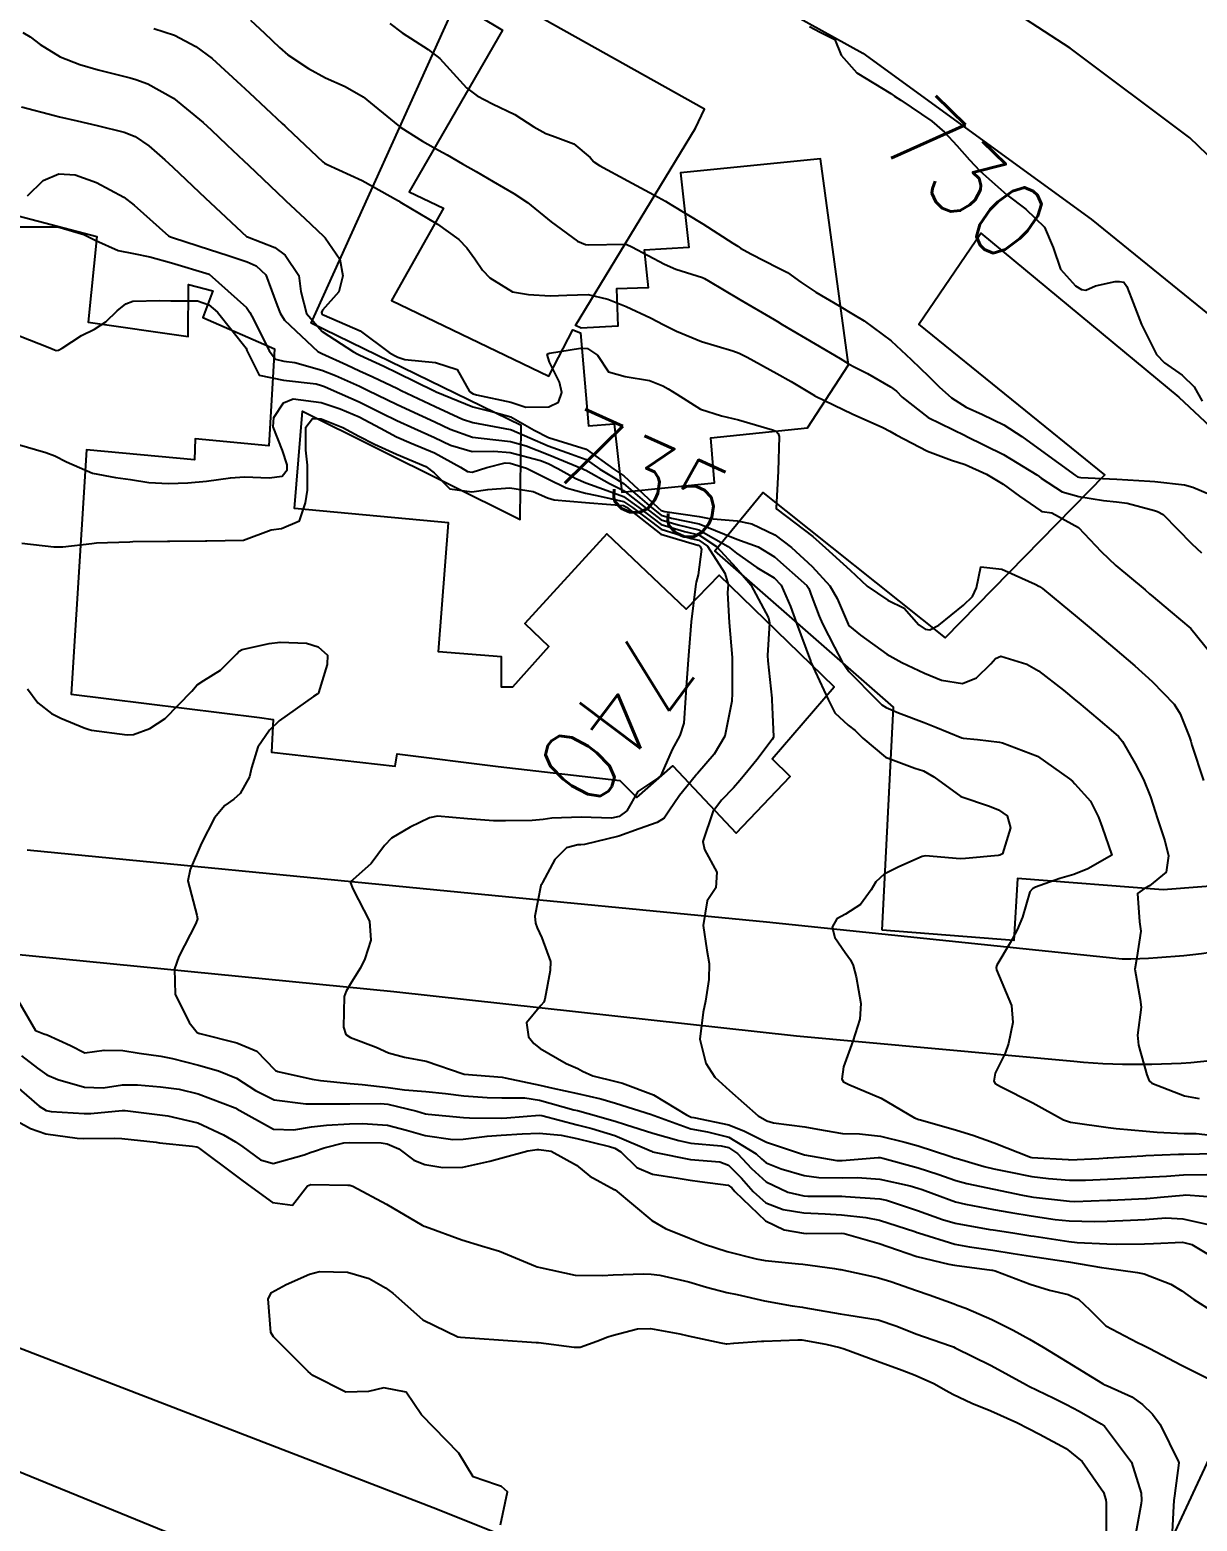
# Model space of a CAD drawing. Header units: metres. Extents: x 318500 to 325275, y 7408834 to 7428799.
# Drawn here: x 320330.3 to 320391.8, y 7413129 to 7413207.7 of the extents above; entities that cross this region are included whole.
import ezdxf
from ezdxf.enums import TextEntityAlignment as Align

# ---------------------------------------------------------------- set-up
doc = ezdxf.new("R2010")
doc.units = ezdxf.units.M
doc.header["$MEASUREMENT"] = 0
for name, color, linetype in [('Cotas', 45, 'Continuous'), ('Curvas de Nivel 1m', 11, 'Continuous'), ('Curvas de Nivel 5m', 15, 'Continuous'), ('Edificações', 30, 'Continuous'), ('Vias Primárias', 230, 'Continuous')]:
    doc.layers.add(name, color=color, linetype=linetype)
doc.styles.add('Style-STANDARD', font='STANDARD.shx')

msp = doc.modelspace()

# ---------------------------------------------------------------- linework, layer by layer
at = {"layer": 'Curvas de Nivel 1m', "flags": 128}
for points, elevation in [([(320329.876, 7413207.522), (320330.269, 7413207.289), (320330.793, 7413206.886), (320331.86, 7413206.225), (320332.883, 7413205.832), (320333.851, 7413205.552), (320335.549, 7413205.12), (320335.843, 7413205.04), (320336.474, 7413204.81), (320337.829, 7413204.057), (320339.394, 7413202.774), (320339.806, 7413202.383), (320340.639, 7413201.598), (320341.542, 7413200.744), (320341.787, 7413200.508), (320343.676, 7413198.711), (320343.759, 7413198.634), (320344.745, 7413197.7), (320345.731, 7413196.779), (320345.827, 7413196.689), (320346.602, 7413195.56), (320346.76, 7413194.674), (320346.537, 7413193.838), (320345.683, 7413192.868), (320345.63, 7413192.741), (320345.64, 7413192.69), (320345.679, 7413192.646), (320345.771, 7413192.596), (320347.667, 7413191.771), (320349.207, 7413190.637), (320349.484, 7413190.468), (320349.648, 7413190.388), (320350.016, 7413190.257), (320351.645, 7413190.115), (320352.781, 7413189.732), (320353.435, 7413188.583), (320353.628, 7413188.446), (320353.796, 7413188.409), (320355.622, 7413188.012), (320356.406, 7413187.755), (320357.619, 7413187.773), (320358.122, 7413188.023), (320358.297, 7413188.52), (320358.183, 7413189.07), (320357.646, 7413190.127), (320357.536, 7413190.531), (320357.599, 7413190.582), (320357.651, 7413190.593), (320359.29, 7413190.871), (320359.655, 7413190.841), (320360.177, 7413190.492), (320360.769, 7413189.611), (320361.639, 7413189.368), (320362.929, 7413189.166), (320363.634, 7413188.87), (320363.912, 7413188.725), (320364.373, 7413188.439), (320365.618, 7413187.64), (320366.719, 7413187.297), (320367.61, 7413187.084), (320369.414, 7413186.561), (320369.602, 7413186.478), (320369.711, 7413186.368), (320369.763, 7413186.202), (320369.701, 7413184.368), (320369.601, 7413182.42), (320369.635, 7413182.369), (320371.529, 7413180.921), (320372.212, 7413180.33), (320373.503, 7413179.15), (320374.403, 7413178.301), (320375.483, 7413177.565), (320376.356, 7413177.154), (320377.125, 7413176.265), (320377.467, 7413176.038), (320377.71, 7413176.013), (320378.175, 7413176.249), (320379.481, 7413177.302), (320379.954, 7413177.757), (320380.166, 7413178.223), (320380.394, 7413179.333), (320381.505, 7413179.209), (320383.257, 7413178.42), (320383.492, 7413178.294), (320383.651, 7413178.178), (320384.663, 7413177.343), (320385.475, 7413176.666), (320386.101, 7413176.144), (320387.453, 7413175.002), (320388.514, 7413174.114), (320389.428, 7413173.285), (320390.585, 7413172.082), (320390.91, 7413171.583), (320391.393, 7413170.344), (320391.459, 7413170.137), (320391.483, 7413170.069), (320391.526, 7413169.93), (320392.131, 7413168.058)], 734), ([(320336.797, 7413207.724), (320337.876, 7413207.367), (320339.011, 7413206.779), (320339.861, 7413206.142), (320341.381, 7413204.747), (320341.834, 7413204.325), (320343.558, 7413202.714), (320343.689, 7413202.592), (320343.808, 7413202.479), (320345.706, 7413200.691), (320345.789, 7413200.626), (320345.927, 7413200.549), (320347.776, 7413199.7), (320349.688, 7413198.631), (320349.759, 7413198.589), (320349.85, 7413198.537), (320351.742, 7413197.396), (320352.873, 7413196.593), (320353.3, 7413196.161), (320353.72, 7413195.58), (320354.126, 7413194.986), (320354.509, 7413194.568), (320355.699, 7413193.84), (320356.548, 7413193.691), (320357.696, 7413193.628), (320358.558, 7413193.657), (320359.698, 7413193.691), (320360.732, 7413193.447), (320361.689, 7413193.06), (320362.974, 7413192.457), (320363.675, 7413192.095), (320364.356, 7413191.753), (320365.662, 7413191.218), (320367.322, 7413190.728), (320367.653, 7413190.603), (320368.078, 7413190.386), (320369.642, 7413189.536), (320370.386, 7413189.107), (320371.63, 7413188.37), (320371.647, 7413188.357), (320371.682, 7413188.339), (320373.616, 7413187.393), (320375.228, 7413186.672), (320375.603, 7413186.485), (320375.939, 7413186.285), (320377.588, 7413185.429), (320378.857, 7413184.964), (320379.577, 7413184.721), (320380.687, 7413184.219), (320381.565, 7413183.687), (320382.427, 7413183.065), (320383.551, 7413182.277), (320383.624, 7413182.252), (320384.131, 7413182.171), (320385.539, 7413181.409), (320386.742, 7413180.138), (320387.509, 7413179.398), (320389.056, 7413178.107), (320389.293, 7413177.908), (320389.486, 7413177.743), (320390.376, 7413176.983), (320391.47, 7413176.07), (320393.106, 7413174.053)], 733), ([(320341.884, 7413208.166), (320342.624, 7413207.476), (320343.415, 7413206.717), (320343.864, 7413206.336), (320344.939, 7413205.614), (320345.847, 7413205.123), (320346.872, 7413204.675), (320347.832, 7413204.129), (320349.658, 7413202.632), (320349.739, 7413202.56), (320349.809, 7413202.508), (320350.965, 7413201.782), (320351.797, 7413201.304), (320352.249, 7413201.057), (320353.069, 7413200.591), (320353.784, 7413200.186), (320354.685, 7413199.658), (320355.767, 7413199.028), (320356.494, 7413198.543), (320357.745, 7413197.533), (320359.126, 7413196.509), (320359.555, 7413196.329), (320359.728, 7413196.315), (320361.613, 7413196.355), (320361.729, 7413196.332), (320361.994, 7413196.201), (320363.718, 7413195.29), (320364.313, 7413195.038), (320365.712, 7413194.592), (320365.832, 7413194.539), (320366.042, 7413194.415), (320367.696, 7413193.434), (320369.49, 7413192.372), (320369.678, 7413192.262), (320369.927, 7413192.116), (320371.661, 7413191.097), (320372.98, 7413190.32), (320373.397, 7413190.063), (320373.646, 7413189.919), (320374.414, 7413189.53), (320375.635, 7413188.832), (320375.941, 7413188.593), (320376.255, 7413188.281), (320377.614, 7413187.211), (320379.577, 7413186.254), (320379.6, 7413186.245), (320379.628, 7413186.23), (320381.586, 7413185.247), (320383.342, 7413184.183), (320383.476, 7413184.088), (320383.568, 7413184.014), (320384.685, 7413183.286), (320385.559, 7413183.031), (320386.865, 7413182.829), (320387.556, 7413182.755), (320388.115, 7413182.681), (320389.552, 7413182.302), (320389.707, 7413182.253), (320390.016, 7413182.093), (320391.527, 7413180.551), (320392.025, 7413180.065)], 732), ([(320349.241, 7413207.997), (320349.879, 7413207.489), (320351.259, 7413206.616), (320351.863, 7413206.138), (320353.278, 7413204.588), (320353.834, 7413204.176), (320354.646, 7413203.75), (320355.82, 7413203.193), (320356.834, 7413202.54), (320357.456, 7413202.183), (320357.805, 7413202.057), (320358.93, 7413201.642), (320359.794, 7413200.915), (320359.989, 7413200.694), (320360.289, 7413200.493), (320361.778, 7413199.688), (320363.389, 7413198.83), (320363.763, 7413198.62), (320364.045, 7413198.446), (320365.745, 7413197.429), (320367.325, 7413196.396), (320367.575, 7413196.238), (320367.728, 7413196.147), (320368.271, 7413195.838), (320369.717, 7413195.101), (320370.202, 7413194.849), (320370.91, 7413194.352), (320371.702, 7413193.82), (320372.919, 7413193.094), (320373.685, 7413192.643), (320374.235, 7413192.304), (320375.664, 7413191.243), (320376.73, 7413190.274), (320377.196, 7413189.817), (320377.641, 7413189.386), (320378.206, 7413188.822), (320378.84, 7413188.242), (320379.623, 7413187.747), (320380.475, 7413187.364), (320381.609, 7413186.822), (320382.56, 7413186.196), (320383.589, 7413185.451), (320385.384, 7413184.153), (320385.497, 7413184.079), (320385.569, 7413184.059), (320385.672, 7413184.046), (320387.568, 7413183.957), (320389.31, 7413183.847), (320389.567, 7413183.823), (320391.136, 7413183.647), (320391.565, 7413183.524), (320392.481, 7413183.14)], 731), ([(320330.128, 7413198.894), (320330.95, 7413199.705), (320331.778, 7413200.06), (320332.639, 7413200), (320333.771, 7413199.605), (320335.204, 7413198.828), (320335.754, 7413198.414), (320337.567, 7413196.792), (320337.675, 7413196.737), (320337.729, 7413196.722), (320337.827, 7413196.691), (320339.723, 7413196.074), (320340.717, 7413195.753), (320341.717, 7413195.425), (320342.194, 7413195.212), (320342.69, 7413194.725), (320343.296, 7413193.106), (320343.447, 7413192.713), (320343.675, 7413192.346), (320345.443, 7413190.692), (320345.649, 7413190.582), (320346.96, 7413189.987), (320347.64, 7413189.674), (320348.338, 7413189.35), (320349.631, 7413188.73), (320349.839, 7413188.628), (320351.618, 7413187.787), (320353.073, 7413187.123), (320353.605, 7413186.946), (320355.57, 7413186.581), (320355.6, 7413186.57), (320355.65, 7413186.549), (320357.588, 7413185.712), (320358.815, 7413185.278), (320359.577, 7413184.99), (320360.301, 7413184.489), (320361.09, 7413184.002), (320361.562, 7413183.717), (320363.028, 7413182.455), (320363.544, 7413182.061), (320364.084, 7413181.899), (320365.538, 7413181.589), (320366.875, 7413181.054), (320367.526, 7413180.795), (320368.658, 7413180.379), (320369.512, 7413179.848), (320371.212, 7413178.344), (320371.326, 7413178.18), (320371.484, 7413177.745), (320371.867, 7413176.727), (320372.043, 7413176.331), (320372.673, 7413175.1), (320373.079, 7413174.315), (320373.432, 7413173.809), (320374.933, 7413172.287), (320375.18, 7413172.056), (320375.406, 7413171.902), (320376.056, 7413171.621), (320377.399, 7413171.118), (320378.014, 7413170.868), (320379.391, 7413170.313), (320379.457, 7413170.295), (320380.221, 7413170.218), (320381.388, 7413170.072), (320381.544, 7413170.042), (320383.377, 7413169.335), (320385.066, 7413168.154), (320385.221, 7413168.015), (320385.356, 7413167.891), (320386.181, 7413166.976), (320386.599, 7413166.131), (320386.785, 7413165.588), (320387.31, 7413164.12), (320386.042, 7413163.396), (320385.294, 7413163.103), (320384.566, 7413162.886), (320383.284, 7413162.43), (320383.113, 7413162.352), (320382.972, 7413162.183), (320382.596, 7413160.85), (320382.303, 7413160.189), (320381.94, 7413159.496), (320381.231, 7413158.32), (320381.196, 7413158.201), (320381.228, 7413158.068), (320382.012, 7413156.192), (320382.083, 7413155.295), (320381.855, 7413154.193), (320381.681, 7413153.679), (320381.154, 7413152.619), (320381.075, 7413152.201), (320381.148, 7413152.069), (320381.432, 7413151.911), (320383.133, 7413151.052), (320384.758, 7413150.155), (320385.118, 7413150.044), (320385.244, 7413150.023), (320387.114, 7413149.752), (320387.528, 7413149.702), (320389.112, 7413149.553), (320389.69, 7413149.512), (320391.111, 7413149.44), (320391.741, 7413149.43), (320393.109, 7413149.278)], 736), ([(320329.735, 7413197.266), (320331.346, 7413197.265), (320331.736, 7413197.256), (320333.094, 7413196.856), (320333.727, 7413196.542), (320334.913, 7413196.024), (320335.72, 7413195.854), (320336.586, 7413195.674), (320337.716, 7413195.359), (320339.71, 7413194.77), (320341.684, 7413193.009), (320341.859, 7413192.737), (320342.055, 7413192.353), (320342.875, 7413190.722), (320343.207, 7413190.277), (320343.645, 7413190.185), (320344.232, 7413190.116), (320345.64, 7413189.707), (320346.375, 7413189.417), (320347.632, 7413188.854), (320347.767, 7413188.794), (320348.053, 7413188.654), (320349.619, 7413187.896), (320350.957, 7413187.27), (320351.605, 7413186.972), (320352.422, 7413186.598), (320353.594, 7413186.174), (320354.056, 7413186.11), (320355.591, 7413185.945), (320356.414, 7413185.716), (320357.581, 7413185.253), (320359.403, 7413184.503), (320359.521, 7413184.452), (320359.569, 7413184.421), (320360.812, 7413183.731), (320361.559, 7413183.351), (320362.698, 7413182.459), (320363.54, 7413181.808), (320364.428, 7413181.545), (320365.533, 7413181.279), (320367.076, 7413180.397), (320367.515, 7413180.049), (320368.588, 7413179.295), (320369.496, 7413178.743), (320369.86, 7413178.364), (320370.361, 7413177.239), (320370.68, 7413176.352), (320371.413, 7413174.368), (320371.422, 7413174.34), (320371.439, 7413174.301), (320372.339, 7413172.326), (320372.705, 7413171.622), (320373.397, 7413170.982), (320373.776, 7413170.687), (320374.179, 7413170.298), (320375.375, 7413169.283), (320376.921, 7413168.711), (320377.365, 7413168.569), (320377.917, 7413168.252), (320379.345, 7413167.213), (320380.849, 7413166.696), (320381.335, 7413166.511), (320381.779, 7413166.196), (320381.953, 7413165.564), (320381.542, 7413164.198), (320381.394, 7413164.114), (320381.308, 7413164.094), (320379.583, 7413163.949), (320379.306, 7413163.933), (320377.485, 7413164.079), (320377.307, 7413164.054), (320376.065, 7413163.506), (320375.293, 7413163.126), (320374.856, 7413162.717), (320374.621, 7413162.29), (320374.056, 7413161.51), (320373.26, 7413161.004), (320372.811, 7413160.762), (320372.557, 7413160.32), (320372.696, 7413159.77), (320373.237, 7413158.986), (320373.527, 7413158.599), (320373.668, 7413158.303), (320373.824, 7413157.697), (320374.061, 7413156.297), (320374.018, 7413155.468), (320373.647, 7413154.303), (320373.156, 7413152.951), (320373.072, 7413152.311), (320373.148, 7413152.16), (320373.431, 7413152.021), (320375.135, 7413151.303), (320376.893, 7413150.262), (320377.119, 7413150.183), (320377.217, 7413150.16), (320379.111, 7413149.62), (320379.982, 7413149.342), (320381.101, 7413148.941), (320383.021, 7413148.181), (320383.09, 7413148.167), (320384.996, 7413148.058), (320385.089, 7413148.057), (320386.611, 7413148.127), (320387.058, 7413148.153), (320387.091, 7413148.157), (320388.935, 7413148.259), (320389.093, 7413148.27), (320390.821, 7413148.347), (320391.094, 7413148.356), (320392.757, 7413148.383)], 737), ([(320329.659, 7413191.527), (320331.315, 7413190.875), (320331.56, 7413190.782), (320331.649, 7413190.747), (320331.768, 7413190.75), (320331.959, 7413190.867), (320332.985, 7413191.532), (320333.665, 7413191.859), (320334.263, 7413192.249), (320334.862, 7413192.832), (320335.309, 7413193.202), (320335.688, 7413193.35), (320337.107, 7413193.381), (320337.689, 7413193.359), (320339.096, 7413193.369), (320339.686, 7413193.158), (320340.14, 7413192.763), (320341.652, 7413190.855), (320341.694, 7413190.739), (320342.351, 7413189.443), (320343.635, 7413189.176), (320345.345, 7413188.981), (320345.632, 7413188.901), (320345.783, 7413188.839), (320346.146, 7413188.682), (320347.62, 7413188.025), (320348.818, 7413187.436), (320349.606, 7413187.046), (320350.539, 7413186.621), (320351.593, 7413186.146), (320352.435, 7413185.749), (320353.583, 7413185.418), (320354.723, 7413185.423), (320355.582, 7413185.358), (320357.18, 7413184.93), (320357.574, 7413184.787), (320358.1, 7413184.522), (320359.045, 7413183.988), (320359.563, 7413183.759), (320360.498, 7413183.424), (320361.556, 7413183.033), (320362.367, 7413182.462), (320363.537, 7413181.559), (320364.773, 7413181.19), (320365.529, 7413181.01), (320366.456, 7413180.406), (320367.503, 7413179.285), (320368.27, 7413178.382), (320369.206, 7413176.639), (320369.252, 7413176.372), (320369.152, 7413174.657), (320369.163, 7413174.364), (320369.367, 7413172.404), (320369.369, 7413172.361), (320369.369, 7413172.32), (320369.402, 7413171.541), (320369.47, 7413170.359), (320369.445, 7413170.304), (320369.388, 7413170.229), (320368.593, 7413169.151), (320367.956, 7413168.381), (320367.69, 7413168.05), (320367.349, 7413167.677), (320366.724, 7413167.015), (320366.258, 7413166.406), (320365.744, 7413164.843), (320365.817, 7413164.412), (320366.468, 7413163.226), (320366.428, 7413162.403), (320365.966, 7413161.713), (320365.753, 7413160.412), (320365.945, 7413159.117), (320366.075, 7413158.407), (320366.059, 7413157.566), (320365.872, 7413156.41), (320365.76, 7413155.843), (320365.582, 7413154.414), (320365.904, 7413153.156), (320366.375, 7413152.402), (320367.14, 7413151.699), (320368.66, 7413150.367), (320369.116, 7413150.102), (320369.472, 7413149.999), (320371.112, 7413149.785), (320371.782, 7413149.658), (320373.107, 7413149.442), (320373.992, 7413149.412), (320375.105, 7413149.296), (320376.381, 7413148.987), (320377.098, 7413148.779), (320378.757, 7413148.235), (320379.009, 7413148.151), (320379.089, 7413148.13), (320380.576, 7413147.699), (320381.084, 7413147.579), (320381.865, 7413147.409), (320383.08, 7413147.174), (320383.971, 7413147.059), (320385.078, 7413146.981), (320385.919, 7413146.978), (320387.079, 7413147.032), (320388.112, 7413147.077), (320389.08, 7413147.127), (320390.193, 7413147.195), (320391.082, 7413147.252), (320392.311, 7413147.28)], 738), ([(320329.583, 7413185.798), (320331.098, 7413185.357), (320331.575, 7413185.189), (320332.182, 7413184.864), (320333.564, 7413184.262), (320334.767, 7413184.037), (320335.561, 7413183.927), (320336.533, 7413183.778), (320337.559, 7413183.73), (320338.578, 7413183.762), (320339.561, 7413183.847), (320340.829, 7413184.017), (320341.563, 7413184.079), (320342.868, 7413184.025), (320343.564, 7413184.12), (320343.821, 7413184.454), (320343.829, 7413184.707), (320343.581, 7413185.465), (320343.085, 7413186.718), (320343.117, 7413187.208), (320343.619, 7413187.974), (320344.136, 7413188.191), (320345.62, 7413188.005), (320346.618, 7413187.672), (320347.609, 7413187.243), (320348.744, 7413186.643), (320349.593, 7413186.186), (320350.352, 7413185.858), (320351.581, 7413185.336), (320352.963, 7413184.589), (320353.335, 7413184.351), (320353.567, 7413184.329), (320354.34, 7413184.568), (320355.309, 7413184.819), (320355.574, 7413184.805), (320356.446, 7413184.541), (320357.564, 7413183.969), (320358.537, 7413183.493), (320359.557, 7413183.209), (320360.153, 7413183.089), (320361.553, 7413182.771), (320362.036, 7413182.465), (320363.533, 7413181.309), (320365.121, 7413180.831), (320365.525, 7413180.735), (320365.992, 7413180.413), (320366.9, 7413178.998), (320367.065, 7413178.396), (320367.038, 7413177.949), (320367.121, 7413176.395), (320367.284, 7413174.55), (320367.289, 7413174.392), (320367.276, 7413172.528), (320367.271, 7413172.392), (320367.263, 7413172.247), (320366.894, 7413170.397), (320366.326, 7413169.455), (320365.457, 7413168.419), (320365.41, 7413168.368), (320365.358, 7413168.306), (320364.506, 7413167.264), (320363.943, 7413166.434), (320363.698, 7413166.065), (320363.324, 7413165.841), (320362.38, 7413165.513), (320361.316, 7413165.117), (320359.502, 7413164.687), (320359.312, 7413164.673), (320359.15, 7413164.663), (320358.556, 7413164.508), (320357.926, 7413163.888), (320357.282, 7413162.683), (320357.222, 7413162.58), (320357.196, 7413162.521), (320356.885, 7413160.896), (320356.916, 7413160.525), (320357.002, 7413160.278), (320357.242, 7413159.758), (320357.704, 7413158.515), (320357.694, 7413158.044), (320357.405, 7413156.518), (320357.358, 7413156.358), (320357.195, 7413156.196), (320356.431, 7413155.281), (320356.538, 7413154.529), (320356.822, 7413154.18), (320357.164, 7413153.916), (320358.535, 7413153.127), (320359.154, 7413152.867), (320359.386, 7413152.731), (320359.938, 7413152.488), (320361.146, 7413152.186), (320361.508, 7413152.101), (320363.136, 7413151.48), (320364.87, 7413150.422), (320365.118, 7413150.308), (320365.254, 7413150.282), (320367.113, 7413149.9), (320367.929, 7413149.556), (320369.099, 7413148.985), (320370.984, 7413148.341), (320371.09, 7413148.313), (320372.795, 7413148.022), (320373.087, 7413148.014), (320374.976, 7413148.168), (320375.089, 7413148.166), (320375.236, 7413148.131), (320377.084, 7413147.62), (320378.136, 7413147.299), (320379.077, 7413146.966), (320379.653, 7413146.799), (320381.073, 7413146.495), (320382.596, 7413146.185), (320383.069, 7413146.089), (320383.171, 7413146.076), (320385.066, 7413145.86), (320385.36, 7413145.851), (320387.067, 7413145.92), (320387.257, 7413145.929), (320389.069, 7413146.014), (320389.15, 7413146.017), (320389.872, 7413146.088), (320391.071, 7413146.193), (320391.2, 7413146.197), (320393.07, 7413146.059)], 739), ([(320330.133, 7413172.889), (320330.68, 7413172.158), (320331.397, 7413171.599), (320331.887, 7413171.355), (320333.111, 7413170.844), (320333.389, 7413170.744), (320333.509, 7413170.718), (320335.385, 7413170.461), (320335.719, 7413170.48), (320336.585, 7413170.802), (320337.395, 7413171.33), (320338.793, 7413172.769), (320339.082, 7413173.098), (320339.419, 7413173.327), (320340.305, 7413173.873), (320341.171, 7413174.743), (320341.298, 7413174.886), (320341.444, 7413174.975), (320342.88, 7413175.287), (320343.45, 7413175.363), (320344.842, 7413175.296), (320345.447, 7413175.115), (320345.941, 7413174.675), (320345.931, 7413174.176), (320345.469, 7413172.679), (320345.45, 7413172.639), (320345.409, 7413172.609), (320345.216, 7413172.491), (320343.395, 7413171.203), (320342.884, 7413170.718), (320342.279, 7413169.823), (320341.946, 7413168.731), (320341.837, 7413168.249), (320341.339, 7413167.365), (320341.001, 7413167.077), (320340.535, 7413166.748), (320339.995, 7413166.082), (320339.31, 7413164.76), (320338.701, 7413163.356), (320338.591, 7413162.77), (320339.063, 7413160.952), (320339.097, 7413160.762), (320339, 7413160.516), (320338.106, 7413158.777), (320337.873, 7413158.127), (320337.908, 7413156.779), (320338.649, 7413155.297), (320339.079, 7413154.761), (320339.144, 7413154.735), (320339.17, 7413154.725), (320339.213, 7413154.716), (320341.165, 7413154.229), (320342.222, 7413153.786), (320343.151, 7413152.814), (320343.197, 7413152.756), (320343.335, 7413152.707), (320345.144, 7413152.3), (320345.585, 7413152.234), (320347.141, 7413152.069), (320347.769, 7413152.022), (320349.139, 7413151.865), (320350.008, 7413151.746), (320351.136, 7413151.653), (320352.174, 7413151.55), (320353.133, 7413151.43), (320354.358, 7413151.335), (320355.132, 7413151.32), (320356.344, 7413151.319), (320357.13, 7413151.19), (320358.933, 7413150.692), (320359.122, 7413150.643), (320359.695, 7413150.491), (320361.114, 7413150.092), (320361.661, 7413149.913), (320363.105, 7413149.46), (320364.465, 7413149.061), (320365.098, 7413148.924), (320366.697, 7413148.795), (320367.095, 7413148.696), (320367.57, 7413148.383), (320368.304, 7413147.593), (320369.075, 7413146.882), (320370.226, 7413146.348), (320371.067, 7413146.152), (320371.272, 7413146.132), (320373.067, 7413146.126), (320373.255, 7413146.119), (320375.066, 7413145.989), (320375.424, 7413145.917), (320377.057, 7413145.381), (320378.381, 7413144.909), (320379.047, 7413144.713), (320380.865, 7413144.381), (320381.042, 7413144.355), (320382.076, 7413144.19), (320383.038, 7413144.042), (320383.199, 7413144.017), (320385.034, 7413143.746), (320385.482, 7413143.695), (320387.032, 7413143.611), (320387.551, 7413143.596), (320389.033, 7413143.615), (320389.494, 7413143.633), (320391.034, 7413143.702), (320391.514, 7413143.582), (320393.02, 7413142.689)], 741), ([(320329.661, 7413156.425), (320330.556, 7413154.879), (320330.985, 7413154.689), (320331.168, 7413154.635), (320332.388, 7413154.077), (320333.158, 7413153.685), (320334.165, 7413153.825), (320335.16, 7413153.813), (320336.019, 7413153.667), (320337.157, 7413153.513), (320337.771, 7413153.395), (320339.153, 7413153.048), (320340.194, 7413152.75), (320341.144, 7413152.349), (320342.159, 7413151.701), (320343.128, 7413151.219), (320344.813, 7413150.997), (320345.125, 7413150.995), (320346.785, 7413151.004), (320347.125, 7413151.004), (320348.741, 7413151.02), (320349.125, 7413150.977), (320350.65, 7413150.607), (320351.118, 7413150.479), (320351.263, 7413150.454), (320353.115, 7413150.275), (320353.427, 7413150.263), (320355.115, 7413150.249), (320355.404, 7413150.258), (320357.118, 7413150.401), (320357.25, 7413150.386), (320359.111, 7413149.896), (320359.892, 7413149.704), (320361.103, 7413149.325), (320363.028, 7413148.504), (320363.091, 7413148.478), (320363.252, 7413148.438), (320365.086, 7413148.066), (320366.625, 7413147.937), (320367.084, 7413147.766), (320367.783, 7413147.086), (320368.388, 7413146.37), (320369.061, 7413145.775), (320369.979, 7413145.428), (320371.054, 7413145.258), (320372.182, 7413145.195), (320373.053, 7413145.151), (320374.33, 7413145.012), (320375.049, 7413144.87), (320376.91, 7413144.261), (320377.039, 7413144.213), (320377.107, 7413144.191), (320379.031, 7413143.607), (320379.792, 7413143.455), (320381.026, 7413143.282), (320382.103, 7413143.11), (320383.022, 7413142.968), (320384.422, 7413142.756), (320385.018, 7413142.664), (320386.763, 7413142.374), (320387.013, 7413142.34), (320388.652, 7413142.104), (320389.009, 7413142.028), (320390.413, 7413141.488), (320391.001, 7413141.142), (320391.62, 7413140.685), (320392.628, 7413140.045)], 742), ([(320329.809, 7413153.543), (320330.665, 7413152.877), (320331.145, 7413152.526), (320331.72, 7413152.282), (320333.136, 7413151.874), (320334.115, 7413151.851), (320335.138, 7413152.002), (320335.933, 7413152.013), (320337.137, 7413151.907), (320338.128, 7413151.782), (320339.132, 7413151.527), (320341.072, 7413150.79), (320341.12, 7413150.769), (320341.163, 7413150.739), (320343.104, 7413149.667), (320344.171, 7413149.627), (320345.107, 7413149.785), (320345.903, 7413149.877), (320347.109, 7413149.953), (320347.793, 7413149.966), (320349.109, 7413149.875), (320350.107, 7413149.613), (320351.101, 7413149.332), (320352.556, 7413149.128), (320353.098, 7413149.134), (320354.368, 7413149.294), (320355.102, 7413149.353), (320356.208, 7413149.428), (320357.104, 7413149.464), (320358.262, 7413149.349), (320359.1, 7413149.167), (320360.813, 7413148.755), (320361.093, 7413148.665), (320361.422, 7413148.465), (320362.265, 7413147.636), (320363.079, 7413147.3), (320364.428, 7413147.075), (320365.075, 7413146.97), (320365.577, 7413146.914), (320367.073, 7413146.71), (320367.261, 7413146.576), (320367.425, 7413146.385), (320369.047, 7413144.824), (320370.034, 7413144.35), (320371.038, 7413144.18), (320371.208, 7413144.166), (320373.038, 7413144.182), (320373.188, 7413144.157), (320375.03, 7413143.631), (320375.999, 7413143.296), (320377.02, 7413142.956), (320378.706, 7413142.543), (320379.014, 7413142.49), (320380.976, 7413142.235), (320381.01, 7413142.232), (320381.15, 7413142.199), (320383.003, 7413141.49), (320384.01, 7413141.174), (320384.998, 7413140.942), (320385.551, 7413140.697), (320386.144, 7413140.133), (320386.978, 7413139.293), (320388.653, 7413138.415), (320388.963, 7413138.277), (320389.308, 7413138.095), (320390.947, 7413137.231), (320392.55, 7413136.432)], 743), ([(320329.141, 7413152.267), (320330.739, 7413150.876), (320331.117, 7413150.659), (320331.385, 7413150.597), (320333.115, 7413150.487), (320333.462, 7413150.489), (320335.118, 7413150.654), (320335.285, 7413150.65), (320337.114, 7413150.416), (320337.534, 7413150.363), (320339.109, 7413149.997), (320340.471, 7413149.374), (320341.094, 7413149.004), (320341.491, 7413148.734), (320342.412, 7413148.048), (320343.081, 7413147.859), (320344.72, 7413148.319), (320345.088, 7413148.448), (320345.267, 7413148.499), (320345.769, 7413148.673), (320346.811, 7413148.946), (320347.095, 7413148.97), (320348.785, 7413148.945), (320349.094, 7413148.896), (320349.7, 7413148.621), (320350.503, 7413148.028), (320351.082, 7413147.801), (320352.024, 7413147.647), (320353.081, 7413147.656), (320354.502, 7413147.976), (320355.086, 7413148.136), (320356.517, 7413148.529), (320357.01, 7413148.602), (320357.091, 7413148.602), (320357.732, 7413148.514), (320359.083, 7413147.765), (320359.78, 7413147.193), (320361.07, 7413146.491), (320361.085, 7413146.485), (320361.112, 7413146.469), (320363.046, 7413144.848), (320363.777, 7413144.433), (320365.033, 7413143.925), (320365.829, 7413143.607), (320367.022, 7413143.218), (320368.556, 7413142.827), (320369.016, 7413142.74), (320370.79, 7413142.566), (320371.013, 7413142.542), (320372.682, 7413142.315), (320372.968, 7413142.269), (320373.01, 7413142.261), (320374.627, 7413141.907), (320375.005, 7413141.825), (320375.643, 7413141.634), (320376.999, 7413141.161), (320377.678, 7413140.931), (320378.992, 7413140.449), (320379.151, 7413140.387), (320379.602, 7413140.221), (320380.981, 7413139.62), (320382.092, 7413139.07), (320382.966, 7413138.592), (320383.679, 7413138.169), (320384.949, 7413137.401), (320386.805, 7413136.249), (320386.931, 7413136.178), (320387.069, 7413136.119), (320388.358, 7413135.54), (320388.92, 7413135.137), (320389.449, 7413134.625), (320389.847, 7413134.086), (320390.825, 7413132.127), (320390.83, 7413132.071), (320390.599, 7413130.329), (320390.575, 7413130.074), (320390.55, 7413129.778), (320390.462, 7413128.076)], 744), ([(320355.075, 7413128.789), (320355.441, 7413130.541), (320355.124, 7413130.816), (320354.855, 7413130.9), (320353.628, 7413131.335), (320352.88, 7413132.58), (320350.91, 7413134.6), (320350.095, 7413135.786), (320348.924, 7413136.026), (320348.104, 7413135.825), (320346.921, 7413135.788), (320345.178, 7413136.678), (320344.933, 7413136.889), (320343.1, 7413138.708), (320342.963, 7413138.943), (320342.824, 7413140.712), (320342.993, 7413141.054), (320343.767, 7413141.468), (320345.003, 7413142.016), (320345.529, 7413142.151), (320347.005, 7413142.125), (320348.147, 7413141.789), (320348.997, 7413141.291), (320349.39, 7413141.021), (320349.855, 7413140.617), (320350.975, 7413139.603), (320352.827, 7413138.716), (320352.962, 7413138.688), (320354.96, 7413138.55), (320356.958, 7413138.419), (320357.069, 7413138.408), (320358.955, 7413138.162), (320359.277, 7413138.173), (320360.153, 7413138.482), (320360.731, 7413138.706), (320360.965, 7413138.791), (320362.289, 7413139.131), (320362.971, 7413139.152), (320364.526, 7413138.865), (320364.965, 7413138.768), (320366.683, 7413138.394), (320366.959, 7413138.335), (320367.011, 7413138.337), (320367.378, 7413138.384), (320368.838, 7413138.486), (320368.962, 7413138.49), (320370.746, 7413138.56), (320370.963, 7413138.545), (320372.219, 7413138.321), (320372.958, 7413138.153), (320373.181, 7413138.082), (320374.947, 7413137.434), (320376.247, 7413136.961), (320376.937, 7413136.696), (320377.917, 7413136.245), (320378.568, 7413135.877), (320378.925, 7413135.687), (320379.924, 7413135.219), (320380.916, 7413134.809), (320382.292, 7413134.186), (320382.905, 7413133.87), (320383.497, 7413133.575), (320384.89, 7413132.817), (320385.734, 7413132.137), (320386.856, 7413130.523), (320386.99, 7413130.119), (320387.005, 7413129.962), (320387.008, 7413128.118)], 746)]:
    msp.add_lwpolyline(points, dxfattribs=dict(at, elevation=elevation))
at = {"layer": 'Curvas de Nivel 5m', "flags": 128}
for points, elevation in [([(320371.369, 7413207.832), (320371.882, 7413207.554), (320372.696, 7413207.146), (320373.036, 7413206.323), (320373.856, 7413205.389), (320375.643, 7413204.292), (320375.838, 7413204.163), (320376.175, 7413203.945), (320377.819, 7413202.846), (320378.48, 7413202.25), (320379.123, 7413201.56), (320379.796, 7413200.793), (320380.337, 7413200.225), (320381.771, 7413198.951), (320382.76, 7413198.195), (320383.746, 7413197.249), (320384.213, 7413196.173), (320384.591, 7413195.039), (320385.383, 7413194.155), (320385.707, 7413193.957), (320385.933, 7413193.922), (320386.435, 7413194.143), (320387.47, 7413194.375), (320387.713, 7413194.384), (320387.931, 7413194.345), (320388.099, 7413194.124), (320388.342, 7413193.478), (320388.87, 7413192.112), (320389.657, 7413190.534), (320390.087, 7413190.093), (320391.009, 7413189.445), (320391.637, 7413188.819), (320392.071, 7413188.066)], 730), ([(320329.82, 7413203.597), (320331.547, 7413203.141), (320331.813, 7413203.075), (320332.742, 7413202.861), (320333.808, 7413202.616), (320335.233, 7413202.257), (320335.802, 7413202.025), (320336.526, 7413201.538), (320337.374, 7413200.796), (320337.784, 7413200.406), (320339.512, 7413198.772), (320339.757, 7413198.542), (320341.699, 7413196.74), (320341.721, 7413196.731), (320343.171, 7413196.165), (320343.721, 7413195.769), (320344.429, 7413194.703), (320344.544, 7413193.855), (320344.838, 7413192.698), (320345.666, 7413191.751), (320347.322, 7413190.665), (320347.54, 7413190.552), (320347.648, 7413190.501), (320348.91, 7413189.908), (320349.639, 7413189.556), (320351.564, 7413188.611), (320351.63, 7413188.578), (320351.684, 7413188.554), (320353.618, 7413187.761), (320354.666, 7413187.512), (320355.61, 7413187.246), (320356.85, 7413186.537), (320357.594, 7413186.159), (320358.115, 7413185.999), (320359.586, 7413185.535), (320361.042, 7413184.478), (320361.366, 7413184.271), (320361.567, 7413184.132), (320363.366, 7413182.452), (320363.548, 7413182.308), (320363.74, 7413182.254), (320365.543, 7413181.985), (320366.07, 7413181.884), (320367.541, 7413181.758), (320368.326, 7413181.594), (320369.53, 7413181.019), (320370.41, 7413180.357), (320371.505, 7413179.339), (320372.43, 7413178.326), (320372.824, 7413177.661), (320373.396, 7413176.311), (320373.468, 7413176.201), (320374.042, 7413175.723), (320375.446, 7413174.721), (320376.231, 7413174.278), (320377.432, 7413173.713), (320378.326, 7413173.347), (320379.424, 7413173.178), (320380.173, 7413173.475), (320380.929, 7413174.215), (320381.168, 7413174.489), (320381.446, 7413174.613), (320382.816, 7413174.189), (320383.435, 7413173.836), (320384.753, 7413172.827), (320385.412, 7413172.281), (320385.57, 7413172.148), (320386.57, 7413171.307), (320387.395, 7413170.609), (320387.649, 7413170.374), (320387.857, 7413170.115), (320388.524, 7413168.958), (320388.976, 7413168.104), (320389.346, 7413167.195), (320389.61, 7413166.372), (320389.7, 7413166.094), (320390.1, 7413164.87), (320390.292, 7413164.085), (320390.165, 7413163.219), (320389.286, 7413162.496), (320389.021, 7413162.366), (320388.652, 7413162.106), (320388.757, 7413160.605), (320388.83, 7413160.104), (320388.614, 7413158.729), (320388.517, 7413158.107), (320388.802, 7413156.508), (320388.841, 7413156.104), (320388.663, 7413154.62), (320388.714, 7413154.105), (320389.154, 7413152.525), (320389.265, 7413152.212), (320389.41, 7413152.096), (320391.14, 7413151.429), (320391.905, 7413151.292)], 735), ([(320329.834, 7413180.577), (320331.513, 7413180.383), (320331.994, 7413180.382), (320333.516, 7413180.568), (320333.764, 7413180.59), (320335.518, 7413180.656), (320335.677, 7413180.658), (320337.518, 7413180.679), (320337.628, 7413180.679), (320339.519, 7413180.701), (320339.577, 7413180.702), (320341.52, 7413180.74), (320342.969, 7413181.278), (320343.53, 7413181.357), (320344.473, 7413181.764), (320344.79, 7413182.698), (320344.888, 7413183.365), (320344.898, 7413184.697), (320344.797, 7413185.483), (320344.806, 7413186.698), (320345.148, 7413187.153), (320345.607, 7413187.141), (320346.755, 7413186.673), (320347.593, 7413186.218), (320348.434, 7413185.801), (320349.58, 7413185.266), (320351.125, 7413184.614), (320351.567, 7413184.279), (320352.405, 7413183.444), (320353.557, 7413183.28), (320354.402, 7413183.411), (320355.559, 7413183.498), (320356.792, 7413183.304), (320357.554, 7413182.966), (320357.895, 7413182.866), (320359.552, 7413182.726), (320359.766, 7413182.71), (320361.551, 7413182.556), (320361.71, 7413182.468), (320363.529, 7413181.058), (320365.466, 7413180.475), (320365.521, 7413180.464), (320365.583, 7413180.419), (320365.672, 7413180.263), (320365.497, 7413178.909), (320365.388, 7413178.525), (320365.371, 7413178.422), (320365.359, 7413178.292), (320365.127, 7413176.423), (320364.991, 7413174.88), (320364.96, 7413174.425), (320364.859, 7413172.985), (320364.82, 7413172.426), (320364.733, 7413171.09), (320364.522, 7413170.429), (320364.114, 7413169.698), (320363.58, 7413168.438), (320363.501, 7413168.296), (320363.356, 7413168.181), (320362.315, 7413167.486), (320361.722, 7413166.464), (320361.327, 7413166.151), (320360.918, 7413166.068), (320359.326, 7413166.117), (320357.775, 7413166.066), (320357.325, 7413166.001), (320356.737, 7413165.942), (320355.324, 7413165.939), (320354.693, 7413165.929), (320353.325, 7413166.039), (320351.751, 7413166.171), (320351.325, 7413166.084), (320350.302, 7413165.598), (320349.314, 7413165.022), (320348.951, 7413164.635), (320348.254, 7413163.687), (320347.282, 7413162.82), (320347.196, 7413162.747), (320347.162, 7413162.661), (320347.275, 7413162.336), (320348.164, 7413160.646), (320348.227, 7413159.633), (320347.921, 7413158.65), (320347.692, 7413158.184), (320347.211, 7413157.423), (320346.927, 7413156.94), (320346.832, 7413156.664), (320346.788, 7413155.051), (320346.918, 7413154.663), (320347.168, 7413154.5), (320348.51, 7413153.987), (320349.161, 7413153.696), (320349.999, 7413153.458), (320351.156, 7413153.248), (320353.101, 7413152.58), (320353.15, 7413152.57), (320355.148, 7413152.407), (320355.314, 7413152.381), (320357.142, 7413151.982), (320357.823, 7413151.829), (320359.136, 7413151.554), (320360.354, 7413151.259), (320361.129, 7413151.045), (320363.022, 7413150.441), (320363.12, 7413150.411), (320363.164, 7413150.395), (320365.109, 7413149.683), (320365.988, 7413149.525), (320367.103, 7413149.236), (320368.55, 7413148.368), (320368.829, 7413148.105), (320369.085, 7413147.887), (320369.868, 7413147.567), (320371.079, 7413147.23), (320371.857, 7413147.108), (320373.078, 7413147.095), (320373.899, 7413147.119), (320375.077, 7413147.029), (320376.667, 7413146.671), (320377.073, 7413146.557), (320377.301, 7413146.485), (320377.911, 7413146.247), (320379.064, 7413145.831), (320379.581, 7413145.704), (320381.059, 7413145.437), (320381.973, 7413145.274), (320383.054, 7413145.086), (320384.312, 7413144.9), (320385.05, 7413144.829), (320386.385, 7413144.794), (320387.05, 7413144.81), (320388.293, 7413144.866), (320389.052, 7413144.907), (320390.155, 7413144.982), (320391.053, 7413144.943), (320392.477, 7413144.62)], 740), ([(320329.112, 7413150.348), (320330.282, 7413149.703), (320331.098, 7413149.427), (320332.752, 7413149.189), (320333.095, 7413149.177), (320334.732, 7413149.187), (320335.095, 7413149.176), (320336.912, 7413148.974), (320337.092, 7413148.951), (320338.834, 7413148.764), (320339.059, 7413148.73), (320339.09, 7413148.72), (320339.196, 7413148.651), (320341.075, 7413147.24), (320341.368, 7413147.031), (320341.76, 7413146.73), (320343.056, 7413145.801), (320344.096, 7413145.652), (320344.895, 7413146.683), (320345.071, 7413146.748), (320347.022, 7413146.709), (320347.071, 7413146.71), (320347.123, 7413146.712), (320347.285, 7413146.657), (320349.056, 7413145.703), (320350.938, 7413144.602), (320351.039, 7413144.553), (320351.112, 7413144.526), (320353.029, 7413143.83), (320354.068, 7413143.52), (320355.02, 7413143.223), (320356.711, 7413142.524), (320356.922, 7413142.434), (320357.009, 7413142.407), (320357.156, 7413142.371), (320359.005, 7413141.962), (320360.467, 7413141.94), (320361.005, 7413141.987), (320362.588, 7413142.029), (320363.006, 7413142.02), (320363.47, 7413141.971), (320365.002, 7413141.619), (320365.928, 7413141.335), (320366.997, 7413141.056), (320367.554, 7413140.94), (320368.993, 7413140.615), (320370.454, 7413140.345), (320370.989, 7413140.271), (320371.07, 7413140.258), (320372.984, 7413139.921), (320373.432, 7413139.854), (320374.98, 7413139.601), (320375.973, 7413139.273), (320376.969, 7413138.866), (320378.801, 7413138.232), (320378.959, 7413138.178), (320379.048, 7413138.14), (320380.945, 7413137.193), (320382.804, 7413136.181), (320382.929, 7413136.114), (320384.236, 7413135.473), (320384.92, 7413135.14), (320385.572, 7413134.795), (320386.745, 7413134.122), (320386.908, 7413133.992), (320388.343, 7413132.105), (320388.856, 7413130.472), (320388.869, 7413130.1), (320388.848, 7413129.926), (320388.56, 7413128.376)], 745)]:
    msp.add_lwpolyline(points, dxfattribs=dict(at, elevation=elevation))
at = {"layer": 'Edificações'}
for points in [[(320325.814, 7413198.843), (320333.79, 7413196.748), (320333.321, 7413192.228), (320338.597, 7413191.472), (320338.622, 7413194.22), (320339.91, 7413193.893), (320339.38, 7413192.48), (320343.146, 7413190.831), (320342.861, 7413185.706), (320338.968, 7413186.08), (320338.936, 7413184.977), (320333.235, 7413185.502), (320332.436, 7413172.618), (320342.365, 7413171.385), (320343.085, 7413171.273), (320343.003, 7413169.557), (320349.509, 7413168.821), (320349.616, 7413169.461), (320354.942, 7413168.796), (320361.36, 7413168.056), (320362.264, 7413167.153), (320364.157, 7413168.837), (320367.502, 7413165.281), (320370.341, 7413168.271), (320369.386, 7413169.199), (320372.664, 7413172.997), (320366.603, 7413178.882), (320364.866, 7413177.092), (320360.678, 7413181.063), (320356.356, 7413176.34), (320357.614, 7413175.135), (320355.697, 7413172.983), (320355.12, 7413172.983), (320355.125, 7413174.585), (320351.793, 7413174.849), (320352.32, 7413181.646), (320344.21, 7413182.413), (320344.635, 7413187.549), (320356.11, 7413181.818), (320356.152, 7413186.785), (320345.091, 7413192.19), (320352.74, 7413209.09), (320355.175, 7413207.639), (320350.261, 7413199.103), (320352.056, 7413198.249), (320349.321, 7413193.384), (320357.617, 7413189.389), (320358.881, 7413191.832), (320359.285, 7413191.67), (320359.716, 7413186.771), (320361.064, 7413186.879), (320361.468, 7413183.272), (320366.346, 7413183.757), (320366.157, 7413186.125), (320371.257, 7413186.655), (320373.417, 7413189.978), (320371.948, 7413200.85), (320364.567, 7413200.118), (320365, 7413196.167), (320362.643, 7413196.031), (320362.859, 7413194.047), (320361.179, 7413193.993), (320361.26, 7413192.018), (320359.321, 7413191.927), (320359.015, 7413192.063), (320365.347, 7413202.467), (320365.833, 7413203.479), (320356.33, 7413208.773)], [(320394.223, 7413136.171), (320388.814, 7413124.534)]]:
    msp.add_lwpolyline(points, dxfattribs=at)
msp.add_lwpolyline([(320375.193, 7413160.168), (320375.79, 7413171.927), (320366.365, 7413180.177), (320368.894, 7413183.255), (320378.506, 7413175.584), (320386.93, 7413184.181), (320377.134, 7413192.128), (320380.398, 7413196.922), (320390.838, 7413188.287), (320398.76, 7413180.86), (320392.549, 7413173.319), (320394.711, 7413171.436), (320400.963, 7413165.642), (320398.89, 7413164.259), (320395.901, 7413162.743), (320390.014, 7413162.284), (320382.322, 7413162.882), (320382.138, 7413159.621)], close=True, dxfattribs=at)
at = {"layer": 'Vias Primárias'}
for points in [[(320425.782, 7413174.902), (320424.257, 7413174.902), (320422.015, 7413175.658), (320419.33, 7413176.92), (320416.709, 7413178.687), (320409.121, 7413186.131), (320394.634, 7413198.864), (320391.418, 7413201.955), (320385.106, 7413206.683), (320378.336, 7413211.11), (320372.83, 7413214.524), (320365.654, 7413218.591), (320354.905, 7413223.484), (320345.938, 7413227.153), (320338.248, 7413229.547), (320327.853, 7413231.792, 0.01932)], [(320322.475, 7413226.01), (320333.969, 7413223.65), (320340.88, 7413221.536), (320348.287, 7413219.048), (320354.656, 7413216.489), (320363.212, 7413212.503), (320374.174, 7413206.426), (320383.377, 7413199.719), (320386.22, 7413197.664), (320394.394, 7413191.031), (320401.81, 7413184.128, -0.07043), (320405.643, 7413179.395, -0.138019), (320407.208, 7413173.643, -0.123406), (320405.292, 7413166.269, -0.130713), (320401.007, 7413161.758, -0.085595), (320395.257, 7413159.458, -0.049171), (320387.843, 7413158.63), (320369.097, 7413160.578), (320351.715, 7413162.277), (320330.117, 7413164.388)], [(320422.4, 7413093.881), (320416.094, 7413098.118), (320410.343, 7413102.009), (320399.633, 7413108.313), (320390.419, 7413113.077), (320371.936, 7413121.517), (320351.74, 7413129.598), (320325.176, 7413139.858), (320319.175, 7413142.494, -0.191366), (320315.14, 7413146.581, -0.175584), (320314.778, 7413153.402, -0.137918), (320317.162, 7413157.132, -0.197704), (320323.784, 7413159.458), (320349.449, 7413156.926), (320370.679, 7413154.598), (320385.294, 7413153.245, 0.055617), (320393.52, 7413153.4, 0.032379), (320401.643, 7413155.002, -0.015509), (320406.568, 7413156.147, -0.061942), (320417.071, 7413156.923, -0.007863), (320425.236, 7413156.385, -0.473522)], [(320420.793, 7413019.268), (320407.811, 7413032.106), (320393.009, 7413043.795), (320380.378, 7413052.44), (320369.299, 7413058.759), (320353.664, 7413066.268), (320336.168, 7413073.412), (320319.754, 7413079.99), (320305.208, 7413085.788), (320293.243, 7413090.764, -0.146055), (320287.604, 7413095.362, -0.133216), (320284.913, 7413103.176), (320285.119, 7413116.334), (320285.534, 7413131.674, -0.11397), (320286.982, 7413137.255, -0.147248), (320291.018, 7413141.389, -0.087666), (320296.295, 7413143.197, -0.117885), (320302.141, 7413142.732), (320319.691, 7413135.696), (320354.734, 7413121.366), (320377.884, 7413111.83, -0.033344), (320394.4, 7413103.701, -0.007955), (320413.916, 7413092.004, -0.022284), (320422.367, 7413086.217, -2.972476)]]:
    msp.add_lwpolyline(points, format="xyb", dxfattribs=at)

# ---------------------------------------------------------------- texts
at = {"layer": 'Cotas', "style": 'Style-STANDARD'}
for s, rotation, p in [('730', 315.61355, (320379.641, 7413199.795, 730)), ('735', 335.84058, (320362.559, 7413184.101, 735)), ('740', 233.01923, (320361.135, 7413171.32, 740))]:
    msp.add_text(s, height=4, rotation=rotation, dxfattribs=at).set_placement(p, align=Align.MIDDLE_CENTER)

doc.saveas('drawing.dxf')
